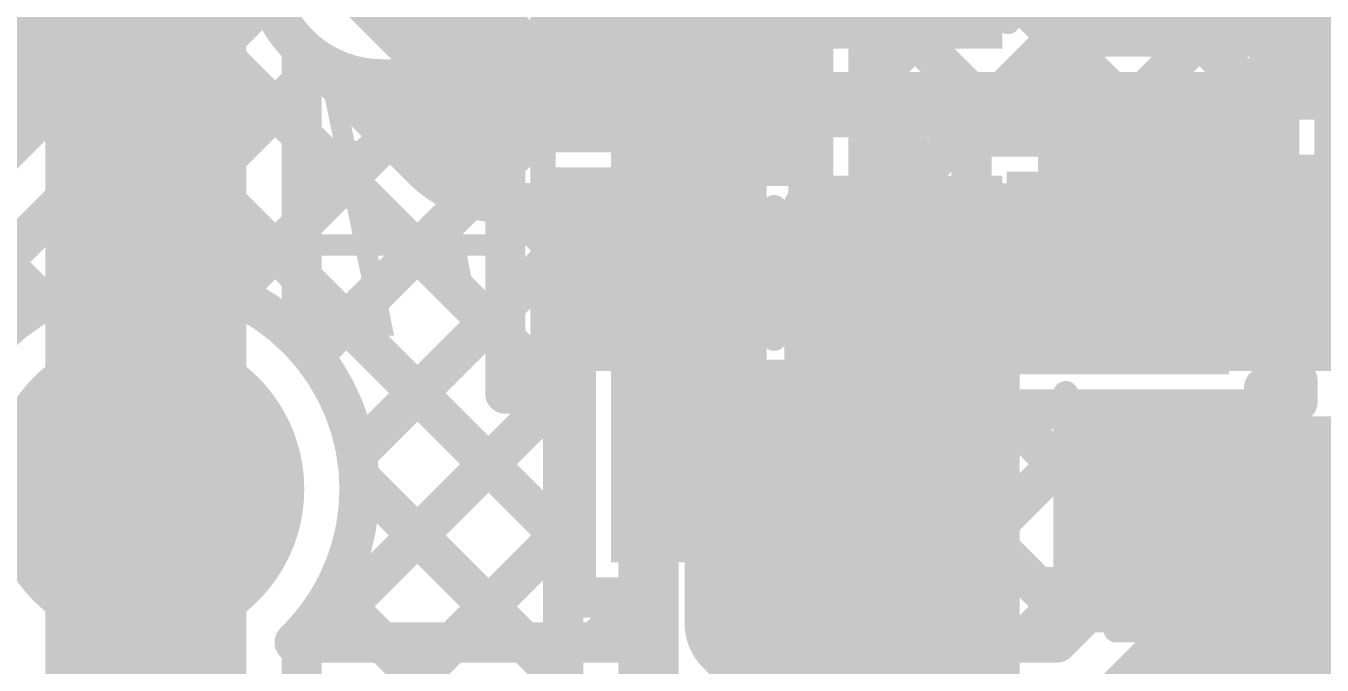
# Model space of a CAD drawing. Header units: millimetres. Extents: x 0 to 214, y 0 to 214.
# Drawn here: x 5.0181 to 5.276, y 0.669 to 0.7961 of the extents above; entities that cross this region are included whole.
import ezdxf

# ---------------------------------------------------------------- set-up
doc = ezdxf.new("R2010")
doc.units = ezdxf.units.MM
doc.header["$MEASUREMENT"] = 0
for name, color, linetype in [('BottomLayer', 5, 'Continuous'), ('BottomOverlay', 54, 'Continuous'), ('BottomPaste', 16, 'Continuous'), ('BottomSolder', 6, 'Continuous'), ('TopLayer', 1, 'Continuous'), ('TopOverlay', 2, 'Continuous'), ('TopPaste', 8, 'Continuous'), ('TopSolder', 216, 'Continuous'), ('ViaHoleLayer', 16, 'Continuous')]:
    doc.layers.add(name, color=color, linetype=linetype)
doc.styles.add('Arial', font='', dxfattribs={"height": 0.2})
doc.styles.get('Arial').set_extended_font_data('Arial')

# ---------------------------------------------------------------- blocks, each defined once
blk = doc.blocks.new('SOT_23_71')
at = {"layer": 'TopLayer'}
for points in [[(-0.01614, 0.05748), (0.01614, 0.05748), (0.01614, 0.02126), (-0.01614, 0.02126)], [(-0.05354, -0.02126), (-0.02126, -0.02126), (-0.02126, -0.05748), (-0.05354, -0.05748)], [(0.02126, -0.02126), (0.05354, -0.02126), (0.05354, -0.05748), (0.02126, -0.05748)]]:
    blk.add_hatch(color=1, dxfattribs=at).paths.add_polyline_path(points)
at = {"layer": 'TopPaste'}
for points in [[(-0.01614, 0.05748), (0.01614, 0.05748), (0.01614, 0.02126), (-0.01614, 0.02126)], [(-0.05354, -0.02126), (-0.02126, -0.02126), (-0.02126, -0.05748), (-0.05354, -0.05748)], [(0.02126, -0.02126), (0.05354, -0.02126), (0.05354, -0.05748), (0.02126, -0.05748)]]:
    blk.add_hatch(color=8, dxfattribs=at).paths.add_polyline_path(points)
at = {"layer": 'TopSolder'}
for points in [[(-0.02014, 0.06148), (0.02014, 0.06148), (0.02014, 0.01726), (-0.02014, 0.01726)], [(-0.05754, -0.01726), (-0.01726, -0.01726), (-0.01726, -0.06148), (-0.05754, -0.06148)], [(0.01726, -0.01726), (0.05754, -0.01726), (0.05754, -0.06148), (0.01726, -0.06148)]]:
    blk.add_hatch(color=216, dxfattribs=at).paths.add_polyline_path(points)
at = {"layer": 'TopOverlay', "const_width": 0.005}
for points in [[(-0.024, 0.029), (-0.061, 0.029)], [(-0.061, -0.027), (-0.061, 0.029)], [(0.061, 0.029), (0.024, 0.029)], [(0.061, -0.027), (0.061, 0.029)], [(0.013, -0.029), (-0.013, -0.029)]]:
    blk.add_lwpolyline(points, dxfattribs=at)
at = {"layer": 'TopOverlay'}
for points, const_width in [([(-0.06225, 0.029, 1), (-0.05975, 0.029, 1)], 0.0025), ([(-0.06225, 0.029, 1), (-0.05975, 0.029, 1)], 0.0025), ([(-0.02525, 0.029, 1), (-0.02275, 0.029, 1)], 0.0025), ([(0.02275, 0.029, 1), (0.02525, 0.029, 1)], 0.0025), ([(0.05975, 0.029, 1), (0.06225, 0.029, 1)], 0.0025), ([(0.05975, 0.029, 1), (0.06225, 0.029, 1)], 0.0025), ([(-0.06225, -0.027, 1), (-0.05975, -0.027, 1)], 0.0025), ([(0.05975, -0.027, 1), (0.06225, -0.027, 1)], 0.0025), ([(-0.01425, -0.029, 1), (-0.01175, -0.029, 1)], 0.0025), ([(0.01175, -0.029, 1), (0.01425, -0.029, 1)], 0.0025), ([(-0.06439, -0.045, 1), (-0.07161, -0.045, 1)], 0.01), ([(-0.07411, -0.045, 1), (-0.06911, -0.045, 1)], 0.005), ([(-0.06689, -0.045, 1), (-0.06189, -0.045, 1)], 0.005)]:
    blk.add_lwpolyline(points, format="xyb", close=True, dxfattribs=dict(at, const_width=const_width))
blk = doc.blocks.new('SOT_23_175')
at = {"layer": 'TopLayer'}
for points in [[(-0.01614, 0.05748), (0.01614, 0.05748), (0.01614, 0.02126), (-0.01614, 0.02126)], [(-0.05354, -0.02126), (-0.02126, -0.02126), (-0.02126, -0.05748), (-0.05354, -0.05748)], [(0.02126, -0.02126), (0.05354, -0.02126), (0.05354, -0.05748), (0.02126, -0.05748)]]:
    blk.add_hatch(color=1, dxfattribs=at).paths.add_polyline_path(points)
at = {"layer": 'TopPaste'}
for points in [[(-0.01614, 0.05748), (0.01614, 0.05748), (0.01614, 0.02126), (-0.01614, 0.02126)], [(-0.05354, -0.02126), (-0.02126, -0.02126), (-0.02126, -0.05748), (-0.05354, -0.05748)], [(0.02126, -0.02126), (0.05354, -0.02126), (0.05354, -0.05748), (0.02126, -0.05748)]]:
    blk.add_hatch(color=8, dxfattribs=at).paths.add_polyline_path(points)
at = {"layer": 'TopSolder'}
for points in [[(-0.02014, 0.06148), (0.02014, 0.06148), (0.02014, 0.01726), (-0.02014, 0.01726)], [(-0.05754, -0.01726), (-0.01726, -0.01726), (-0.01726, -0.06148), (-0.05754, -0.06148)], [(0.01726, -0.01726), (0.05754, -0.01726), (0.05754, -0.06148), (0.01726, -0.06148)]]:
    blk.add_hatch(color=216, dxfattribs=at).paths.add_polyline_path(points)
at = {"layer": 'TopOverlay', "const_width": 0.005}
for points in [[(-0.024, 0.029), (-0.061, 0.029)], [(-0.061, 0.029), (-0.061, -0.027)], [(0.061, 0.029), (0.024, 0.029)], [(0.061, 0.029), (0.061, -0.027)], [(0.013, -0.029), (-0.013, -0.029)]]:
    blk.add_lwpolyline(points, dxfattribs=at)
at = {"layer": 'TopOverlay'}
for points, const_width in [([(-0.06225, 0.029, 1), (-0.05975, 0.029, 1)], 0.0025), ([(-0.06225, 0.029, 1), (-0.05975, 0.029, 1)], 0.0025), ([(-0.02525, 0.029, 1), (-0.02275, 0.029, 1)], 0.0025), ([(0.02275, 0.029, 1), (0.02525, 0.029, 1)], 0.0025), ([(0.05975, 0.029, 1), (0.06225, 0.029, 1)], 0.0025), ([(0.05975, 0.029, 1), (0.06225, 0.029, 1)], 0.0025), ([(-0.06225, -0.027, 1), (-0.05975, -0.027, 1)], 0.0025), ([(0.05975, -0.027, 1), (0.06225, -0.027, 1)], 0.0025), ([(-0.01425, -0.029, 1), (-0.01175, -0.029, 1)], 0.0025), ([(0.01175, -0.029, 1), (0.01425, -0.029, 1)], 0.0025), ([(-0.06439, -0.045, 1), (-0.07161, -0.045, 1)], 0.01), ([(-0.07411, -0.045, 1), (-0.06911, -0.045, 1)], 0.005), ([(-0.06689, -0.045, 1), (-0.06189, -0.045, 1)], 0.005)]:
    blk.add_lwpolyline(points, format="xyb", close=True, dxfattribs=dict(at, const_width=const_width))
blk = doc.blocks.new('RES_0603_B_209')
at = {"layer": 'BottomLayer'}
for points in [[(-0.045, -0.0175), (-0.045, 0.0175), (-0.015, 0.0175), (-0.015, -0.0175)], [(0.015, -0.0175), (0.015, 0.0175), (0.045, 0.0175), (0.045, -0.0175)]]:
    blk.add_hatch(color=5, dxfattribs=at).paths.add_polyline_path(points)
at = {"layer": 'BottomPaste'}
for points in [[(-0.045, -0.0175), (-0.045, 0.0175), (-0.015, 0.0175), (-0.015, -0.0175)], [(0.015, -0.0175), (0.015, 0.0175), (0.045, 0.0175), (0.045, -0.0175)]]:
    blk.add_hatch(color=16, dxfattribs=at).paths.add_polyline_path(points)
at = {"layer": 'BottomSolder'}
for points in [[(-0.049, -0.0215), (-0.049, 0.0215), (-0.011, 0.0215), (-0.011, -0.0215)], [(0.011, -0.0215), (0.011, 0.0215), (0.049, 0.0215), (0.049, -0.0215)]]:
    blk.add_hatch(color=6, dxfattribs=at).paths.add_polyline_path(points)
at = {"layer": 'BottomOverlay', "const_width": 0.005}
for points in [[(0.049, 0.021), (-0.049, 0.021)], [(-0.049, -0.021), (-0.049, 0.021)], [(0.049, -0.021), (0.049, 0.021)], [(0.049, -0.021), (-0.049, -0.021)]]:
    blk.add_lwpolyline(points, dxfattribs=at)
at = {"layer": 'BottomOverlay', "const_width": 0.0025}
for points in [[(-0.05025, 0.021, 1), (-0.04775, 0.021, 1)], [(-0.05025, 0.021, 1), (-0.04775, 0.021, 1)], [(0.04775, 0.021, 1), (0.05025, 0.021, 1)], [(0.04775, 0.021, 1), (0.05025, 0.021, 1)], [(-0.05025, -0.021, 1), (-0.04775, -0.021, 1)], [(-0.05025, -0.021, 1), (-0.04775, -0.021, 1)], [(0.04775, -0.021, 1), (0.05025, -0.021, 1)], [(0.04775, -0.021, 1), (0.05025, -0.021, 1)]]:
    blk.add_lwpolyline(points, format="xyb", close=True, dxfattribs=at)
blk = doc.blocks.new('RES_0603_B_212')
at = {"layer": 'BottomLayer'}
for points in [[(-0.045, -0.0175), (-0.045, 0.0175), (-0.015, 0.0175), (-0.015, -0.0175)], [(0.015, -0.0175), (0.015, 0.0175), (0.045, 0.0175), (0.045, -0.0175)]]:
    blk.add_hatch(color=5, dxfattribs=at).paths.add_polyline_path(points)
at = {"layer": 'BottomPaste'}
for points in [[(-0.045, -0.0175), (-0.045, 0.0175), (-0.015, 0.0175), (-0.015, -0.0175)], [(0.015, -0.0175), (0.015, 0.0175), (0.045, 0.0175), (0.045, -0.0175)]]:
    blk.add_hatch(color=16, dxfattribs=at).paths.add_polyline_path(points)
at = {"layer": 'BottomSolder'}
for points in [[(-0.049, -0.0215), (-0.049, 0.0215), (-0.011, 0.0215), (-0.011, -0.0215)], [(0.011, -0.0215), (0.011, 0.0215), (0.049, 0.0215), (0.049, -0.0215)]]:
    blk.add_hatch(color=6, dxfattribs=at).paths.add_polyline_path(points)
at = {"layer": 'BottomOverlay', "const_width": 0.005}
for points in [[(-0.049, 0.021), (-0.049, -0.021)], [(-0.049, 0.021), (0.049, 0.021)], [(0.049, 0.021), (0.049, -0.021)], [(-0.049, -0.021), (0.049, -0.021)]]:
    blk.add_lwpolyline(points, dxfattribs=at)
at = {"layer": 'BottomOverlay', "const_width": 0.0025}
for points in [[(-0.05025, 0.021, 1), (-0.04775, 0.021, 1)], [(-0.05025, 0.021, 1), (-0.04775, 0.021, 1)], [(0.04775, 0.021, 1), (0.05025, 0.021, 1)], [(0.04775, 0.021, 1), (0.05025, 0.021, 1)], [(-0.05025, -0.021, 1), (-0.04775, -0.021, 1)], [(-0.05025, -0.021, 1), (-0.04775, -0.021, 1)], [(0.04775, -0.021, 1), (0.05025, -0.021, 1)], [(0.04775, -0.021, 1), (0.05025, -0.021, 1)]]:
    blk.add_lwpolyline(points, format="xyb", close=True, dxfattribs=at)
blk = doc.blocks.new('C__0603_B_271')
at = {"layer": 'BottomLayer'}
for points in [[(-0.045, -0.0175), (-0.045, 0.0175), (-0.015, 0.0175), (-0.015, -0.0175)], [(0.015, -0.0175), (0.015, 0.0175), (0.045, 0.0175), (0.045, -0.0175)]]:
    blk.add_hatch(color=5, dxfattribs=at).paths.add_polyline_path(points)
at = {"layer": 'BottomPaste'}
for points in [[(-0.045, -0.0175), (-0.045, 0.0175), (-0.015, 0.0175), (-0.015, -0.0175)], [(0.015, -0.0175), (0.015, 0.0175), (0.045, 0.0175), (0.045, -0.0175)]]:
    blk.add_hatch(color=16, dxfattribs=at).paths.add_polyline_path(points)
at = {"layer": 'BottomSolder'}
for points in [[(-0.04736, -0.01986), (-0.04736, 0.01986), (-0.01264, 0.01986), (-0.01264, -0.01986)], [(0.01264, -0.01986), (0.01264, 0.01986), (0.04736, 0.01986), (0.04736, -0.01986)]]:
    blk.add_hatch(color=6, dxfattribs=at).paths.add_polyline_path(points)
at = {"layer": 'BottomOverlay', "const_width": 0.005}
for points in [[(-0.018, 0.021), (-0.049, 0.021)], [(-0.049, -0.021), (-0.049, 0.021)], [(0.049, 0.021), (0.018, 0.021)], [(0.049, -0.021), (0.049, 0.021)], [(-0.018, -0.021), (-0.049, -0.021)], [(0.049, -0.021), (0.018, -0.021)]]:
    blk.add_lwpolyline(points, dxfattribs=at)
at = {"layer": 'BottomOverlay', "const_width": 0.0025}
for points in [[(-0.05025, 0.021, 1), (-0.04775, 0.021, 1)], [(-0.05025, 0.021, 1), (-0.04775, 0.021, 1)], [(-0.01925, 0.021, 1), (-0.01675, 0.021, 1)], [(0.01675, 0.021, 1), (0.01925, 0.021, 1)], [(0.04775, 0.021, 1), (0.05025, 0.021, 1)], [(0.04775, 0.021, 1), (0.05025, 0.021, 1)], [(-0.05025, -0.021, 1), (-0.04775, -0.021, 1)], [(-0.05025, -0.021, 1), (-0.04775, -0.021, 1)], [(-0.01925, -0.021, 1), (-0.01675, -0.021, 1)], [(0.01675, -0.021, 1), (0.01925, -0.021, 1)], [(0.04775, -0.021, 1), (0.05025, -0.021, 1)], [(0.04775, -0.021, 1), (0.05025, -0.021, 1)]]:
    blk.add_lwpolyline(points, format="xyb", close=True, dxfattribs=at)
blk = doc.blocks.new('C__0603_B_273')
at = {"layer": 'BottomLayer'}
for points in [[(-0.045, -0.0175), (-0.045, 0.0175), (-0.015, 0.0175), (-0.015, -0.0175)], [(0.015, -0.0175), (0.015, 0.0175), (0.045, 0.0175), (0.045, -0.0175)]]:
    blk.add_hatch(color=5, dxfattribs=at).paths.add_polyline_path(points)
at = {"layer": 'BottomPaste'}
for points in [[(-0.045, -0.0175), (-0.045, 0.0175), (-0.015, 0.0175), (-0.015, -0.0175)], [(0.015, -0.0175), (0.015, 0.0175), (0.045, 0.0175), (0.045, -0.0175)]]:
    blk.add_hatch(color=16, dxfattribs=at).paths.add_polyline_path(points)
at = {"layer": 'BottomSolder'}
for points in [[(-0.04736, -0.01986), (-0.04736, 0.01986), (-0.01264, 0.01986), (-0.01264, -0.01986)], [(0.01264, -0.01986), (0.01264, 0.01986), (0.04736, 0.01986), (0.04736, -0.01986)]]:
    blk.add_hatch(color=6, dxfattribs=at).paths.add_polyline_path(points)
at = {"layer": 'BottomOverlay', "const_width": 0.005}
for points in [[(-0.018, 0.021), (-0.049, 0.021)], [(-0.049, 0.021), (-0.049, -0.021)], [(0.049, 0.021), (0.018, 0.021)], [(0.049, 0.021), (0.049, -0.021)], [(-0.018, -0.021), (-0.049, -0.021)], [(0.049, -0.021), (0.018, -0.021)]]:
    blk.add_lwpolyline(points, dxfattribs=at)
at = {"layer": 'BottomOverlay', "const_width": 0.0025}
for points in [[(-0.05025, 0.021, 1), (-0.04775, 0.021, 1)], [(-0.05025, 0.021, 1), (-0.04775, 0.021, 1)], [(-0.01925, 0.021, 1), (-0.01675, 0.021, 1)], [(0.01675, 0.021, 1), (0.01925, 0.021, 1)], [(0.04775, 0.021, 1), (0.05025, 0.021, 1)], [(0.04775, 0.021, 1), (0.05025, 0.021, 1)], [(-0.05025, -0.021, 1), (-0.04775, -0.021, 1)], [(-0.05025, -0.021, 1), (-0.04775, -0.021, 1)], [(-0.01925, -0.021, 1), (-0.01675, -0.021, 1)], [(0.01675, -0.021, 1), (0.01925, -0.021, 1)], [(0.04775, -0.021, 1), (0.05025, -0.021, 1)], [(0.04775, -0.021, 1), (0.05025, -0.021, 1)]]:
    blk.add_lwpolyline(points, format="xyb", close=True, dxfattribs=at)

msp = doc.modelspace()

# ---------------------------------------------------------------- hatches: boundary and pattern name
at = {"layer": 'BottomLayer'}
for points in [[(5.32, 0.7275), (5.32, 0.7705), (5.2235, 0.7705), (5.2235, 0.7275)], [(5.2158, 0.76481), (5.1698, 0.76481), (5.1698, 0.639), (5.2158, 0.639)], [(5.319, 0.6755), (5.319, 0.7185), (5.2275, 0.7185), (5.2275, 0.6755)]]:
    msp.add_hatch(color=5, dxfattribs=at).paths.add_polyline_path(points)
h = msp.add_hatch(color=5, dxfattribs=at)
edge = h.paths.add_edge_path()
edge.add_arc((5.26329, 0.747), 0.01181, 0, 360)
h = msp.add_hatch(color=5, dxfattribs=at)
edge = h.paths.add_edge_path()
edge.add_arc((5.042, 0.704), 0.0315, 0, 360)
at = {"layer": 'BottomSolder'}
h = msp.add_hatch(color=6, dxfattribs=at)
edge = h.paths.add_edge_path()
edge.add_arc((5.26329, 0.747), 0.00991, 0, 360)
at = {"layer": 'TopLayer'}
h = msp.add_hatch(color=1, dxfattribs=at)
edge = h.paths.add_edge_path()
edge.add_arc((5.26329, 0.747), 0.01181, 0, 360)
h = msp.add_hatch(color=1, dxfattribs=at)
edge = h.paths.add_edge_path()
edge.add_arc((5.042, 0.704), 0.0315, 0, 360)
at = {"layer": 'TopSolder'}
h = msp.add_hatch(color=216, dxfattribs=at)
edge = h.paths.add_edge_path()
edge.add_arc((5.26329, 0.747), 0.00991, 0, 360)
at = {"layer": 'ViaHoleLayer'}
h = msp.add_hatch(color=16, dxfattribs=at)
edge = h.paths.add_edge_path()
edge.add_arc((5.26329, 0.747), 0.00591, 0, 360)
h = msp.add_hatch(color=16, dxfattribs=at)
edge = h.paths.add_edge_path()
edge.add_arc((5.042, 0.704), 0.01575, 0, 360)

# ---------------------------------------------------------------- linework, layer by layer
at = {"layer": 'BottomLayer'}
for points, const_width in [([(4.924, 0.693), (5.097, 0.866)], 0.025), ([(5.2715, 0.783), (5.2715, 0.81632)], 0.008), ([(4.94063, 0.6764), (5.06649, 0.80225)], 0.008), ([(5.2715, 0.80215), (5.29215, 0.7815)], 0.008), ([(5.2715, 0.78544), (5.28817, 0.80211)], 0.008), ([(5.0558, 0.79157), (5.1135, 0.73387)], 0.008), ([(5.03376, 0.74569), (5.07692, 0.78884)], 0.008), ([(5.05921, 0.74286), (5.10186, 0.7855)], 0.008), ([(5.089, 0.7855), (5.1135, 0.7855)], 0.008), ([(5.09016, 0.7855), (5.1135, 0.76216)], 0.008), ([(5.26906, 0.783), (5.2715, 0.78544)], 0.008), ([(5.1135, 0.783), (5.164, 0.783)], 0.008), ([(5.11964, 0.775), (5.12764, 0.783)], 0.008), ([(5.12094, 0.783), (5.12894, 0.775)], 0.008), ([(5.14792, 0.775), (5.15592, 0.783)], 0.008), ([(5.14923, 0.783), (5.15723, 0.775)], 0.008), ([(5.164, 0.783), (5.1705, 0.783)], 0.008), ([(5.164, 0.783), (5.1705, 0.783)], 0.008), ([(5.1705, 0.783), (5.2145, 0.783)], 0.008), ([(5.17751, 0.783), (5.18251, 0.778)], 0.008), ([(5.17921, 0.778), (5.18421, 0.783)], 0.008), ([(5.2058, 0.783), (5.2108, 0.778)], 0.008), ([(5.20749, 0.778), (5.21249, 0.783)], 0.008), ([(5.2145, 0.783), (5.221, 0.783)], 0.008), ([(5.2145, 0.783), (5.221, 0.783)], 0.008), ([(5.221, 0.783), (5.2715, 0.783)], 0.008), ([(5.2125, 0.7815), (5.331, 0.7815)], 0.008), ([(5.2125, 0.778), (5.2125, 0.7815)], 0.008), ([(5.04166, 0.77743), (5.125, 0.69409)], 0.008), ([(5.161, 0.778), (5.2125, 0.778)], 0.008), ([(5.1135, 0.775), (5.1588, 0.775)], 0.008), ([(5.1135, 0.76886), (5.11964, 0.775)], 0.008), ([(5.1135, 0.723), (5.1135, 0.775)], 0.008), ([(5.1925, 0.749), (5.1925, 0.774)], 0.01), ([(5.07519, 0.73055), (5.1135, 0.76886)], 0.008), ([(5.02752, 0.76329), (5.04438, 0.74643)], 0.008), ([(5.1865, 0.749), (5.189, 0.749)], 0.022), ([(5.01338, 0.74914), (5.02137, 0.74115)], 0.008), ([(5.142, 0.604), (5.142, 0.749)], 0.012), ([(5.08392, 0.71099), (5.1135, 0.74058)], 0.008), ([(5.073, 0.67179), (5.12421, 0.723)], 0.008), ([(5.1135, 0.723), (5.125, 0.723)], 0.008), ([(5.125, 0.61104), (5.125, 0.723)], 0.008), ([(5.042, 0.535), (5.042, 0.704)], 0.04), ([(5.08443, 0.70638), (5.125, 0.66581)], 0.008), ([(5.187, 0.697), (5.189, 0.695)], 0.025), ([(5.271, 0.535), (5.271, 0.691)], 0.04), ([(5.073, 0.64351), (5.125, 0.69551)], 0.008), ([(5.07915, 0.68337), (5.125, 0.63752)], 0.008), ([(5.073, 0.56598), (5.073, 0.67493)], 0.008), ([(5.193, 0.563), (5.193, 0.65)], 0.05), ([(5.073, 0.61522), (5.125, 0.66722)], 0.008)]:
    msp.add_lwpolyline(points, dxfattribs=dict(at, const_width=const_width))
at = {"layer": 'BottomLayer', "const_width": 0.008}
for points in [[(5.089, 0.7855, -0.331299), (5.06649, 0.80225)], [(5.011, 0.67493, -1.470866), (5.0845, 0.704)], [(5.0845, 0.704, -0.190567), (5.073, 0.67493)]]:
    msp.add_lwpolyline(points, format="xyb", dxfattribs=at)
at = {"layer": 'BottomLayer'}
for points, const_width in [([(5.0538, 0.79157, 1), (5.0578, 0.79157, 1)], 0.004), ([(5.07492, 0.78884, 1), (5.07892, 0.78884, 1)], 0.004), ([(5.087, 0.7855, 1), (5.091, 0.7855, 1)], 0.004), ([(5.087, 0.7855, 1), (5.091, 0.7855, 1)], 0.004), ([(5.08816, 0.7855, 1), (5.09216, 0.7855, 1)], 0.004), ([(5.09986, 0.7855, 1), (5.10386, 0.7855, 1)], 0.004), ([(5.1115, 0.7855, 1), (5.1155, 0.7855, 1)], 0.004), ([(5.2695, 0.78544, 1), (5.2735, 0.78544, 1)], 0.004), ([(5.2695, 0.78544, 1), (5.2735, 0.78544, 1)], 0.004), ([(5.1115, 0.783, 1), (5.1155, 0.783, 1)], 0.004), ([(5.11894, 0.783, 1), (5.12294, 0.783, 1)], 0.004), ([(5.12564, 0.783, 1), (5.12964, 0.783, 1)], 0.004), ([(5.14723, 0.783, 1), (5.15123, 0.783, 1)], 0.004), ([(5.15392, 0.783, 1), (5.15792, 0.783, 1)], 0.004), ([(5.162, 0.783, 1), (5.166, 0.783, 1)], 0.004), ([(5.162, 0.783, 1), (5.166, 0.783, 1)], 0.004), ([(5.162, 0.783, 1), (5.166, 0.783, 1)], 0.004), ([(5.1685, 0.783, 1), (5.1725, 0.783, 1)], 0.004), ([(5.1685, 0.783, 1), (5.1725, 0.783, 1)], 0.004), ([(5.1685, 0.783, 1), (5.1725, 0.783, 1)], 0.004), ([(5.17551, 0.783, 1), (5.17951, 0.783, 1)], 0.004), ([(5.18221, 0.783, 1), (5.18621, 0.783, 1)], 0.004), ([(5.2038, 0.783, 1), (5.2078, 0.783, 1)], 0.004), ([(5.21049, 0.783, 1), (5.21449, 0.783, 1)], 0.004), ([(5.2125, 0.783, 1), (5.2165, 0.783, 1)], 0.004), ([(5.2125, 0.783, 1), (5.2165, 0.783, 1)], 0.004), ([(5.2125, 0.783, 1), (5.2165, 0.783, 1)], 0.004), ([(5.219, 0.783, 1), (5.223, 0.783, 1)], 0.004), ([(5.219, 0.783, 1), (5.223, 0.783, 1)], 0.004), ([(5.219, 0.783, 1), (5.223, 0.783, 1)], 0.004), ([(5.26706, 0.783, 1), (5.27106, 0.783, 1)], 0.004), ([(5.2695, 0.783, 1), (5.2735, 0.783, 1)], 0.004), ([(5.2695, 0.783, 1), (5.2735, 0.783, 1)], 0.004), ([(5.2105, 0.7815, 1), (5.2145, 0.7815, 1)], 0.004), ([(5.2105, 0.7815, 1), (5.2145, 0.7815, 1)], 0.004), ([(5.03966, 0.77743, 1), (5.04366, 0.77743, 1)], 0.004), ([(5.159, 0.778, 1), (5.163, 0.778, 1)], 0.004), ([(5.17721, 0.778, 1), (5.18121, 0.778, 1)], 0.004), ([(5.18051, 0.778, 1), (5.18451, 0.778, 1)], 0.004), ([(5.20549, 0.778, 1), (5.20949, 0.778, 1)], 0.004), ([(5.2088, 0.778, 1), (5.2128, 0.778, 1)], 0.004), ([(5.2105, 0.778, 1), (5.2145, 0.778, 1)], 0.004), ([(5.2105, 0.778, 1), (5.2145, 0.778, 1)], 0.004), ([(5.1115, 0.775, 1), (5.1155, 0.775, 1)], 0.004), ([(5.1115, 0.775, 1), (5.1155, 0.775, 1)], 0.004), ([(5.11764, 0.775, 1), (5.12164, 0.775, 1)], 0.004), ([(5.11764, 0.775, 1), (5.12164, 0.775, 1)], 0.004), ([(5.12694, 0.775, 1), (5.13094, 0.775, 1)], 0.004), ([(5.14592, 0.775, 1), (5.14992, 0.775, 1)], 0.004), ([(5.15523, 0.775, 1), (5.15923, 0.775, 1)], 0.004), ([(5.1568, 0.775, 1), (5.1608, 0.775, 1)], 0.004), ([(5.19, 0.774, 1), (5.195, 0.774, 1)], 0.005), ([(5.1115, 0.76886, 1), (5.1155, 0.76886, 1)], 0.004), ([(5.1115, 0.76886, 1), (5.1155, 0.76886, 1)], 0.004), ([(5.02552, 0.76329, 1), (5.02952, 0.76329, 1)], 0.004), ([(5.1115, 0.76216, 1), (5.1155, 0.76216, 1)], 0.004), ([(5.181, 0.749, 1), (5.192, 0.749, 1)], 0.011), ([(5.1835, 0.749, 1), (5.1945, 0.749, 1)], 0.011), ([(5.139, 0.749, 1), (5.145, 0.749, 1)], 0.006), ([(5.19, 0.749, 1), (5.195, 0.749, 1)], 0.005), ([(5.04238, 0.74643, 1), (5.04638, 0.74643, 1)], 0.004), ([(5.03176, 0.74569, 1), (5.03576, 0.74569, 1)], 0.004), ([(5.05721, 0.74286, 1), (5.06121, 0.74286, 1)], 0.004), ([(5.01937, 0.74115, 1), (5.02337, 0.74115, 1)], 0.004), ([(5.1115, 0.74058, 1), (5.1155, 0.74058, 1)], 0.004), ([(5.1115, 0.73387, 1), (5.1155, 0.73387, 1)], 0.004), ([(5.07319, 0.73055, 1), (5.07719, 0.73055, 1)], 0.004), ([(5.1115, 0.723, 1), (5.1155, 0.723, 1)], 0.004), ([(5.1115, 0.723, 1), (5.1155, 0.723, 1)], 0.004), ([(5.12221, 0.723, 1), (5.12621, 0.723, 1)], 0.004), ([(5.123, 0.723, 1), (5.127, 0.723, 1)], 0.004), ([(5.123, 0.723, 1), (5.127, 0.723, 1)], 0.004), ([(5.032, 0.704, 1), (5.052, 0.704, 1)], 0.02), ([(5.08192, 0.71099, 1), (5.08592, 0.71099, 1)], 0.004), ([(5.08243, 0.70638, 1), (5.08643, 0.70638, 1)], 0.004), ([(5.18075, 0.697, 1), (5.19325, 0.697, 1)], 0.0125), ([(5.261, 0.691, 1), (5.281, 0.691, 1)], 0.02), ([(5.0825, 0.704, 1), (5.0865, 0.704, 1)], 0.004), ([(5.0825, 0.704, 1), (5.0865, 0.704, 1)], 0.004), ([(5.18275, 0.695, 1), (5.19525, 0.695, 1)], 0.0125), ([(5.123, 0.69551, 1), (5.127, 0.69551, 1)], 0.004), ([(5.123, 0.69409, 1), (5.127, 0.69409, 1)], 0.004), ([(5.07715, 0.68337, 1), (5.08115, 0.68337, 1)], 0.004), ([(5.071, 0.67493, 1), (5.075, 0.67493, 1)], 0.004), ([(5.071, 0.67493, 1), (5.075, 0.67493, 1)], 0.004), ([(5.071, 0.67179, 1), (5.075, 0.67179, 1)], 0.004), ([(5.1805, 0.65, 1), (5.2055, 0.65, 1)], 0.025), ([(5.123, 0.66722, 1), (5.127, 0.66722, 1)], 0.004), ([(5.123, 0.66581, 1), (5.127, 0.66581, 1)], 0.004)]:
    msp.add_lwpolyline(points, format="xyb", close=True, dxfattribs=dict(at, const_width=const_width))
at = {"layer": 'TopLayer'}
for points, const_width in [([(5.16086, 0.8845), (5.26746, 0.77791)], 0.008), ([(5.13412, 0.88296), (5.24294, 0.77414)], 0.008), ([(5.16623, 0.73674), (5.30699, 0.8775)], 0.008), ([(5.18574, 0.78453), (5.27871, 0.8775)], 0.008), ([(5.042, 0.704), (5.042, 0.846)], 0.04), ([(5.089, 0.809), (5.1136, 0.7844)], 0.025), ([(5.23192, 0.77414), (5.2715, 0.81372)], 0.008), ([(5.18574, 0.75726), (5.18574, 0.81154)], 0.008), ([(5.26746, 0.76943), (5.26746, 0.80859)], 0.008), ([(5.18574, 0.80306), (5.21465, 0.77414)], 0.008), ([(5.1136, 0.7844), (5.15663, 0.7844)], 0.025), ([(5.073, 0.79177), (5.09696, 0.7678)], 0.008), ([(5.073, 0.73307), (5.073, 0.79177)], 0.008), ([(5.073, 0.78493), (5.07642, 0.78835)], 0.008), ([(5.2602, 0.77414), (5.26746, 0.7814)], 0.008), ([(5.18574, 0.77477), (5.20626, 0.75425)], 0.008), ([(5.073, 0.77437), (5.12752, 0.71986)], 0.008), ([(5.073, 0.75664), (5.09056, 0.77421)], 0.008), ([(5.20626, 0.77414), (5.26448, 0.77414)], 0.008), ([(5.20626, 0.71986), (5.20626, 0.77414)], 0.008), ([(5.26448, 0.76978), (5.26448, 0.77414)], 0.008), ([(5.07519, 0.73055), (5.10661, 0.76197)], 0.008), ([(5.1136, 0.7609), (5.12752, 0.7609)], 0.008), ([(5.11476, 0.7609), (5.13892, 0.73674)], 0.008), ([(5.12752, 0.75726), (5.12752, 0.7609)], 0.008), ([(5.08392, 0.71099), (5.13018, 0.75726)], 0.008), ([(5.12752, 0.75726), (5.18574, 0.75726)], 0.008), ([(5.13795, 0.73674), (5.15847, 0.75726)], 0.008), ([(5.14668, 0.75726), (5.1672, 0.73674)], 0.008), ([(5.17497, 0.75726), (5.20626, 0.72597)], 0.008), ([(5.23537, 0.747), (5.26329, 0.747)], 0.012), ([(5.18574, 0.72796), (5.20626, 0.74848)], 0.008), ([(5.073, 0.74609), (5.12752, 0.69157)], 0.008), ([(5.12752, 0.73674), (5.18574, 0.73674)], 0.008), ([(5.12752, 0.68246), (5.12752, 0.73674)], 0.008), ([(5.18574, 0.68649), (5.18574, 0.73674)], 0.008), ([(5.07471, 0.6735), (5.12752, 0.72631)], 0.008), ([(5.20626, 0.72597), (5.21237, 0.71986)], 0.008), ([(5.26448, 0.72185), (5.26715, 0.72452)], 0.008), ([(5.26448, 0.71986), (5.26448, 0.72422)], 0.008), ([(5.26457, 0.72423), (5.26928, 0.71952)], 0.008), ([(5.2711, 0.72133), (5.2711, 0.72557)], 0.008), ([(5.22327, 0.6735), (5.2711, 0.72133)], 0.008), ([(5.15663, 0.7096), (5.15802, 0.7096)], 0.025), ([(5.15802, 0.7096), (5.16166, 0.70596)], 0.025), ([(5.18574, 0.69968), (5.20626, 0.7202)], 0.008), ([(5.18574, 0.7182), (5.22685, 0.67709)], 0.008), ([(5.19329, 0.67894), (5.2342, 0.71986)], 0.008), ([(5.20626, 0.71986), (5.26448, 0.71986)], 0.008), ([(5.21237, 0.71986), (5.241, 0.69123)], 0.008), ([(5.21613, 0.6735), (5.26249, 0.71986)], 0.008), ([(5.233, 0.65), (5.2946, 0.7116)], 0.025), ([(5.24065, 0.71986), (5.25514, 0.70537)], 0.008), ([(5.16166, 0.67734), (5.16166, 0.70596)], 0.025), ([(5.08443, 0.70638), (5.11731, 0.6735)], 0.008), ([(5.10299, 0.6735), (5.12752, 0.69803)], 0.008), ([(5.18574, 0.68992), (5.20216, 0.6735)], 0.008), ([(5.16166, 0.67734), (5.189, 0.65)], 0.025), ([(5.18574, 0.68649), (5.19873, 0.6735)], 0.008), ([(5.07915, 0.68337), (5.08902, 0.6735)], 0.008), ([(5.12752, 0.68246), (5.13816, 0.68246)], 0.008), ([(5.13816, 0.67734), (5.13816, 0.68246)], 0.008), ([(5.13128, 0.6735), (5.13816, 0.68038)], 0.008), ([(5.07159, 0.6735), (5.13847, 0.6735)], 0.008), ([(5.19873, 0.6735), (5.22327, 0.6735)], 0.008)]:
    msp.add_lwpolyline(points, dxfattribs=dict(at, const_width=const_width))
for points, const_width in [([(5.10735, 0.7844, 1), (5.11985, 0.7844, 1)], 0.0125), ([(5.10735, 0.7844, 1), (5.11985, 0.7844, 1)], 0.0125), ([(5.15038, 0.7844, 1), (5.16288, 0.7844, 1)], 0.0125), ([(5.071, 0.79177, 1), (5.075, 0.79177, 1)], 0.004), ([(5.071, 0.79177, 1), (5.075, 0.79177, 1)], 0.004), ([(5.07442, 0.78835, 1), (5.07842, 0.78835, 1)], 0.004), ([(5.071, 0.78493, 1), (5.075, 0.78493, 1)], 0.004), ([(5.18374, 0.78453, 1), (5.18774, 0.78453, 1)], 0.004), ([(5.26546, 0.7814, 1), (5.26946, 0.7814, 1)], 0.004), ([(5.26546, 0.77791, 1), (5.26946, 0.77791, 1)], 0.004), ([(5.18374, 0.77477, 1), (5.18774, 0.77477, 1)], 0.004), ([(5.071, 0.77437, 1), (5.075, 0.77437, 1)], 0.004), ([(5.08856, 0.77421, 1), (5.09256, 0.77421, 1)], 0.004), ([(5.20426, 0.77414, 1), (5.20826, 0.77414, 1)], 0.004), ([(5.20426, 0.77414, 1), (5.20826, 0.77414, 1)], 0.004), ([(5.21265, 0.77414, 1), (5.21665, 0.77414, 1)], 0.004), ([(5.22992, 0.77414, 1), (5.23392, 0.77414, 1)], 0.004), ([(5.24094, 0.77414, 1), (5.24494, 0.77414, 1)], 0.004), ([(5.2582, 0.77414, 1), (5.2622, 0.77414, 1)], 0.004), ([(5.26248, 0.77414, 1), (5.26648, 0.77414, 1)], 0.004), ([(5.26248, 0.77414, 1), (5.26648, 0.77414, 1)], 0.004), ([(5.26248, 0.76978, 1), (5.26648, 0.76978, 1)], 0.004), ([(5.09496, 0.7678, 1), (5.09896, 0.7678, 1)], 0.004), ([(5.09496, 0.7678, 1), (5.09896, 0.7678, 1)], 0.004), ([(5.09498, 0.76778, 1), (5.09898, 0.76778, 1)], 0.004), ([(5.26546, 0.76943, 1), (5.26946, 0.76943, 1)], 0.004), ([(5.10461, 0.76197, 1), (5.10861, 0.76197, 1)], 0.004), ([(5.1116, 0.7609, 1), (5.1156, 0.7609, 1)], 0.004), ([(5.1116, 0.7609, 1), (5.1156, 0.7609, 1)], 0.004), ([(5.1116, 0.7609, 1), (5.1156, 0.7609, 1)], 0.004), ([(5.11276, 0.7609, 1), (5.11676, 0.7609, 1)], 0.004), ([(5.12552, 0.7609, 1), (5.12952, 0.7609, 1)], 0.004), ([(5.12552, 0.7609, 1), (5.12952, 0.7609, 1)], 0.004), ([(5.12552, 0.75726, 1), (5.12952, 0.75726, 1)], 0.004), ([(5.12552, 0.75726, 1), (5.12952, 0.75726, 1)], 0.004), ([(5.12818, 0.75726, 1), (5.13218, 0.75726, 1)], 0.004), ([(5.14468, 0.75726, 1), (5.14868, 0.75726, 1)], 0.004), ([(5.15647, 0.75726, 1), (5.16047, 0.75726, 1)], 0.004), ([(5.17297, 0.75726, 1), (5.17697, 0.75726, 1)], 0.004), ([(5.18374, 0.75726, 1), (5.18774, 0.75726, 1)], 0.004), ([(5.18374, 0.75726, 1), (5.18774, 0.75726, 1)], 0.004), ([(5.071, 0.75664, 1), (5.075, 0.75664, 1)], 0.004), ([(5.20426, 0.75425, 1), (5.20826, 0.75425, 1)], 0.004), ([(5.23237, 0.747, 1), (5.23837, 0.747, 1)], 0.006), ([(5.26029, 0.747, 1), (5.26629, 0.747, 1)], 0.006), ([(5.20426, 0.74848, 1), (5.20826, 0.74848, 1)], 0.004), ([(5.071, 0.74609, 1), (5.075, 0.74609, 1)], 0.004), ([(5.12552, 0.73674, 1), (5.12952, 0.73674, 1)], 0.004), ([(5.12552, 0.73674, 1), (5.12952, 0.73674, 1)], 0.004), ([(5.13595, 0.73674, 1), (5.13995, 0.73674, 1)], 0.004), ([(5.13692, 0.73674, 1), (5.14092, 0.73674, 1)], 0.004), ([(5.16423, 0.73674, 1), (5.16823, 0.73674, 1)], 0.004), ([(5.1652, 0.73674, 1), (5.1692, 0.73674, 1)], 0.004), ([(5.18374, 0.73674, 1), (5.18774, 0.73674, 1)], 0.004), ([(5.18374, 0.73674, 1), (5.18774, 0.73674, 1)], 0.004), ([(5.071, 0.73307, 1), (5.075, 0.73307, 1)], 0.004), ([(5.071, 0.73307, 1), (5.075, 0.73307, 1)], 0.004), ([(5.07319, 0.73055, 1), (5.07719, 0.73055, 1)], 0.004), ([(5.12552, 0.72631, 1), (5.12952, 0.72631, 1)], 0.004), ([(5.18374, 0.72796, 1), (5.18774, 0.72796, 1)], 0.004), ([(5.20426, 0.72597, 1), (5.20826, 0.72597, 1)], 0.004), ([(5.20426, 0.72597, 1), (5.20826, 0.72597, 1)], 0.004), ([(5.26248, 0.72422, 1), (5.26648, 0.72422, 1)], 0.004), ([(5.26248, 0.72422, 1), (5.26648, 0.72422, 1)], 0.004), ([(5.26257, 0.72423, 1), (5.26657, 0.72423, 1)], 0.004), ([(5.26515, 0.72452, 1), (5.26915, 0.72452, 1)], 0.004), ([(5.2691, 0.72557, 1), (5.2731, 0.72557, 1)], 0.004), ([(5.2691, 0.72557, 1), (5.2731, 0.72557, 1)], 0.004), ([(5.26248, 0.72185, 1), (5.26648, 0.72185, 1)], 0.004), ([(5.2691, 0.72133, 1), (5.2731, 0.72133, 1)], 0.004), ([(5.2691, 0.72133, 1), (5.2731, 0.72133, 1)], 0.004), ([(5.032, 0.704, 1), (5.052, 0.704, 1)], 0.02), ([(5.12552, 0.71986, 1), (5.12952, 0.71986, 1)], 0.004), ([(5.15038, 0.7096, 1), (5.16288, 0.7096, 1)], 0.0125), ([(5.15177, 0.7096, 1), (5.16427, 0.7096, 1)], 0.0125), ([(5.15177, 0.7096, 1), (5.16427, 0.7096, 1)], 0.0125), ([(5.18374, 0.7182, 1), (5.18774, 0.7182, 1)], 0.004), ([(5.20426, 0.7202, 1), (5.20826, 0.7202, 1)], 0.004), ([(5.20426, 0.71986, 1), (5.20826, 0.71986, 1)], 0.004), ([(5.20426, 0.71986, 1), (5.20826, 0.71986, 1)], 0.004), ([(5.21037, 0.71986, 1), (5.21437, 0.71986, 1)], 0.004), ([(5.21037, 0.71986, 1), (5.21437, 0.71986, 1)], 0.004), ([(5.2322, 0.71986, 1), (5.2362, 0.71986, 1)], 0.004), ([(5.23865, 0.71986, 1), (5.24265, 0.71986, 1)], 0.004), ([(5.26049, 0.71986, 1), (5.26449, 0.71986, 1)], 0.004), ([(5.26248, 0.71986, 1), (5.26648, 0.71986, 1)], 0.004), ([(5.26248, 0.71986, 1), (5.26648, 0.71986, 1)], 0.004), ([(5.26728, 0.71952, 1), (5.27128, 0.71952, 1)], 0.004), ([(5.15541, 0.70596, 1), (5.16791, 0.70596, 1)], 0.0125), ([(5.15541, 0.70596, 1), (5.16791, 0.70596, 1)], 0.0125), ([(5.08192, 0.71099, 1), (5.08592, 0.71099, 1)], 0.004), ([(5.08243, 0.70638, 1), (5.08643, 0.70638, 1)], 0.004), ([(5.25314, 0.70537, 1), (5.25714, 0.70537, 1)], 0.004), ([(5.0825, 0.704, 1), (5.0865, 0.704, 1)], 0.004), ([(5.0825, 0.704, 1), (5.0865, 0.704, 1)], 0.004), ([(5.12552, 0.69803, 1), (5.12952, 0.69803, 1)], 0.004), ([(5.18374, 0.69968, 1), (5.18774, 0.69968, 1)], 0.004), ([(5.12552, 0.69157, 1), (5.12952, 0.69157, 1)], 0.004), ([(5.18374, 0.68992, 1), (5.18774, 0.68992, 1)], 0.004), ([(5.239, 0.69123, 1), (5.243, 0.69123, 1)], 0.004), ([(5.15541, 0.67734, 1), (5.16791, 0.67734, 1)], 0.0125), ([(5.15541, 0.67734, 1), (5.16791, 0.67734, 1)], 0.0125), ([(5.18374, 0.68649, 1), (5.18774, 0.68649, 1)], 0.004), ([(5.18374, 0.68649, 1), (5.18774, 0.68649, 1)], 0.004), ([(5.07715, 0.68337, 1), (5.08115, 0.68337, 1)], 0.004), ([(5.12552, 0.68246, 1), (5.12952, 0.68246, 1)], 0.004), ([(5.12552, 0.68246, 1), (5.12952, 0.68246, 1)], 0.004), ([(5.13616, 0.68246, 1), (5.14016, 0.68246, 1)], 0.004), ([(5.13616, 0.68246, 1), (5.14016, 0.68246, 1)], 0.004), ([(5.13616, 0.68038, 1), (5.14016, 0.68038, 1)], 0.004), ([(5.13616, 0.67734, 1), (5.14016, 0.67734, 1)], 0.004), ([(5.13616, 0.67734, 1), (5.14016, 0.67734, 1)], 0.004), ([(5.13616, 0.67734, 1), (5.14016, 0.67734, 1)], 0.004), ([(5.19129, 0.67894, 1), (5.19529, 0.67894, 1)], 0.004), ([(5.22485, 0.67709, 1), (5.22885, 0.67709, 1)], 0.004), ([(5.06959, 0.6735, 1), (5.07359, 0.6735, 1)], 0.004), ([(5.06959, 0.6735, 1), (5.07359, 0.6735, 1)], 0.004), ([(5.07271, 0.6735, 1), (5.07671, 0.6735, 1)], 0.004), ([(5.08702, 0.6735, 1), (5.09102, 0.6735, 1)], 0.004), ([(5.10099, 0.6735, 1), (5.10499, 0.6735, 1)], 0.004), ([(5.11531, 0.6735, 1), (5.11931, 0.6735, 1)], 0.004), ([(5.12928, 0.6735, 1), (5.13328, 0.6735, 1)], 0.004), ([(5.13647, 0.6735, 1), (5.14047, 0.6735, 1)], 0.004), ([(5.13647, 0.6735, 1), (5.14047, 0.6735, 1)], 0.004), ([(5.13647, 0.6735, 1), (5.14047, 0.6735, 1)], 0.004), ([(5.19673, 0.6735, 1), (5.20073, 0.6735, 1)], 0.004), ([(5.19673, 0.6735, 1), (5.20073, 0.6735, 1)], 0.004), ([(5.20016, 0.6735, 1), (5.20416, 0.6735, 1)], 0.004), ([(5.21413, 0.6735, 1), (5.21813, 0.6735, 1)], 0.004), ([(5.22127, 0.6735, 1), (5.22527, 0.6735, 1)], 0.004), ([(5.22127, 0.6735, 1), (5.22527, 0.6735, 1)], 0.004)]:
    msp.add_lwpolyline(points, format="xyb", close=True, dxfattribs=dict(at, const_width=const_width))
at = {"layer": 'TopLayer', "const_width": 0.008}
for points in [[(5.1136, 0.7609, -0.199188), (5.09696, 0.7678)], [(5.1136, 0.7609, -0.198912), (5.09698, 0.76778)], [(5.073, 0.73307, -0.190567), (5.0845, 0.704)], [(5.2711, 0.72557, -0.07443), (5.26448, 0.72422)], [(5.0845, 0.704, -0.202843), (5.07159, 0.6735)], [(5.13847, 0.6735, -0.041076), (5.13816, 0.67734)], [(5.13847, 0.6735, -0.041076), (5.13816, 0.67734)]]:
    msp.add_lwpolyline(points, format="xyb", dxfattribs=at)

# ---------------------------------------------------------------- block references
for name, p, rotation in [('RES_0603_B_209', (5.142, 0.779), 270), ('C__0603_B_271', (5.1925, 0.779), 270), ('RES_0603_B_212', (5.243, 0.779), 90), ('SOT_23_71', (5.196, 0.747), 270), ('SOT_23_175', (5.332, 0.74011), 180), ('C__0603_B_273', (5.217, 0.697), 180)]:
    msp.add_blockref(name, p, dxfattribs=dict(rotation=rotation))

# ---------------------------------------------------------------- texts
at = {"layer": 'BottomOverlay', "style": 'Arial', "text_generation_flag": 2}
msp.add_text('#', height=0.055, rotation=360, dxfattribs=at).set_placement((5.11378, 0.73453))
at = {"layer": 'BottomOverlay', "style": 'Arial'}
msp.add_text('*', height=0.075, rotation=360, dxfattribs=at).set_placement((5.136, 0.65809))
at = {"layer": 'TopOverlay', "style": 'Arial'}
msp.add_text('Q11', height=0.04, dxfattribs=at).set_placement((5.15168, 0.63301))

doc.saveas('drawing.dxf')
